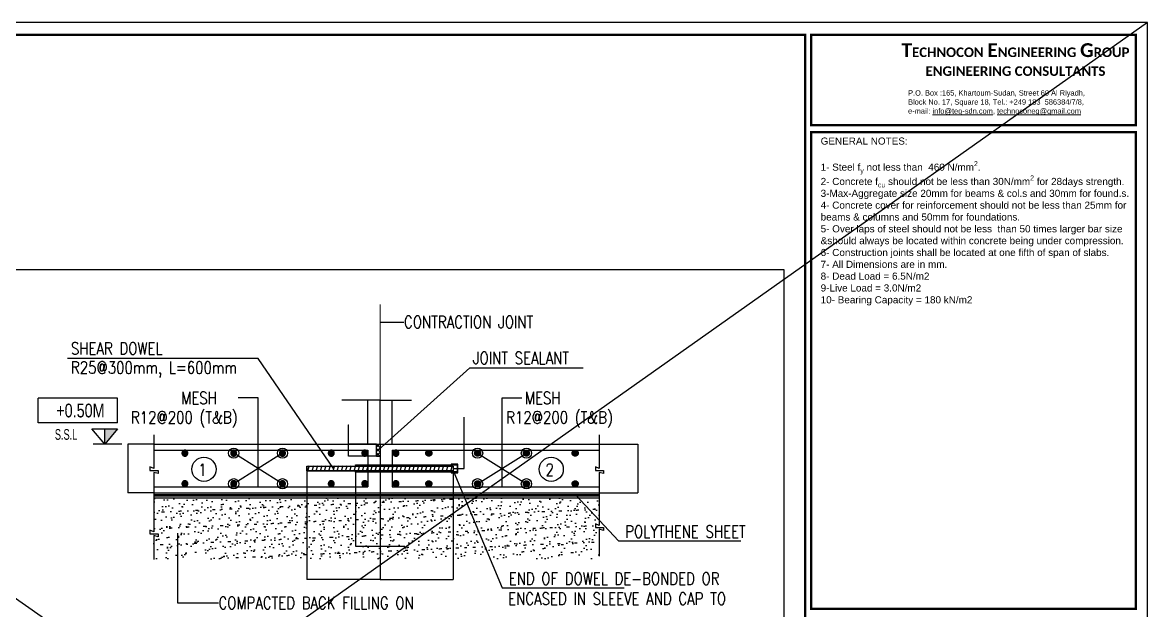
# Model space of a CAD drawing. Header units: millimetres. Extents: x -388065 to 2372687422, y -192755 to 667797.
# Drawn here: x -248267 to -243655, y 400671 to 403081 of the extents above; entities that cross this region are included whole.
import ezdxf
from ezdxf.enums import TextEntityAlignment as Align
from ezdxf.xclip import XClip

# ---------------------------------------------------------------- set-up
doc = ezdxf.new("R2010")
doc.units = ezdxf.units.MM
doc.header["$XCLIPFRAME"] = 2
doc.linetypes.add('CENTER', pattern=[2, 1.25, -0.25, 0.25, -0.25])
doc.linetypes.add('Hidden', pattern=[7.14375, 4.7625, -2.38125])
for name, color, linetype, lineweight in [('0_Pen_No__1', 7, 'Continuous', 13), ('Drawing & Figure_Pen_No__1', 7, 'Continuous', 13), ('S-GRID', 1, 'Continuous', 9)]:
    doc.layers.add(name, color=color, linetype=linetype, lineweight=lineweight)
for name, color, linetype in [('S-36-TAGLVL', 23, 'Continuous'), ('S-DIM', 5, 'Continuous'), ('S-FRAME', 2, 'Continuous'), ('S-HATCH', 30, 'Continuous'), ('S-STEEL HATCH', 6, 'CENTER'), ('S-STEEL-1', 2, 'CENTER'), ('S-STL-LINK', 4, 'Continuous'), ('S-TEXT-1', 3, 'Continuous'), ('S-WATER PROOFING', 7, 'Continuous'), ('STR-COL', 7, 'Continuous')]:
    doc.layers.add(name, color=color, linetype=linetype)
doc.styles.add('GENERATED_STYLE_2', font='arial.ttf')
doc.styles.add('GENERATED_STYLE_3', font='')
doc.styles.add('Romans', font='romans.shx')
doc.styles.add('TEXTN', font='techl___.ttf', dxfattribs={"height": 0.2})
doc.styles.add('TEXTS', font='arial.ttf', dxfattribs={"width": 0.8})
doc.styles.get('GENERATED_STYLE_3').set_extended_font_data('Arial Arabic')
doc.dimstyles.new('S-DIM-25', dxfattribs={"dimtxt": 0.05, "dimasz": 0.0015, "dimexe": 0.025, "dimexo": 0.025, "dimgap": 0.035, "dimtad": 1, "dimdec": 0, "dimlfac": 1000, "dimzin": 0, "dimdsep": 46, "dimtxsty": 'Romans', "dimblk": 'ARCHTICK', "dimcen": 0.6, "dimdle": 0.025, "dimclrd": 256, "dimclre": 256, "dimclrt": 3, "dimadec": 0, "dimazin": 0, "dimtfac": 1, "dimtdec": 0, "dimtix": 1, "dimtmove": 0, "dimatfit": 3, "dimfxl": 0.15, "dimtolj": 1, "dimtzin": 0, "dimarcsym": 0})

# ---------------------------------------------------------------- blocks, each defined once
blk = doc.blocks.new('S-DONUT')
at = {"layer": 'S-STEEL HATCH'}
blk.add_hatch(color=256, dxfattribs=at).paths.add_polyline_path([(-0.0175, 0, 1), (0.0175, 0, 1)])
at = {"layer": 'S-STEEL-1'}
blk.add_circle((0, 0), 0.0175, dxfattribs=at)
blk = doc.blocks.new('_ARCHTICK')
at = {"color": 0, "linetype": 'ByBlock', "const_width": 0.4}
blk.add_lwpolyline([(-0.5, -0.5), (0.5, 0.5)], dxfattribs=at)
blk = doc.blocks.new('*D2309')
at = {"layer": 'Defpoints', "color": 0, "transparency": 16777216}
for p in [(-247729.2, 401352.8), (-247835, 401152.8), (-247729.2, 401152.8)]:
    blk.add_point(p, dxfattribs=at)
at = {"layer": 'S-DIM', "lineweight": -2, "transparency": 16777216}
for p, q in [((-247729.2, 401352.8), (-247835, 401352.8)), ((-247835, 401352.8), (-247835, 401152.8)), ((-247729.2, 401152.8), (-247835, 401152.8))]:
    blk.add_line(p, q, dxfattribs=at)
at = {"layer": 'S-DIM', "lineweight": -2, "transparency": 16777216, "xscale": 0.0015, "yscale": 0.0015, "zscale": 0.0015}
for p, rotation in [((-247835, 401352.8), 90), ((-247835, 401152.8), 270)]:
    blk.add_blockref('_ARCHTICK', p, dxfattribs=dict(at, rotation=rotation))
at = {"layer": 'S-DIM', "color": 3, "transparency": 16777216, "insert": (-247835, 401252.8), "char_height": 0.05, "attachment_point": 5, "rotation": 90, "style": 'Romans'}
blk.add_mtext('\\A1;200000', dxfattribs=at)
blk = doc.blocks.new('*D2310')
at = {"layer": 'Defpoints', "color": 0, "transparency": 16777216}
for p in [(-246851.5, 401533), (-246851.5, 401352.8), (-246801.5, 401352.8)]:
    blk.add_point(p, dxfattribs=at)
at = {"layer": 'S-DIM', "lineweight": -2, "transparency": 16777216}
for p, q in [((-246851.5, 401533), (-246958.5, 401533)), ((-246851.5, 401352.8), (-246851.5, 401533)), ((-246801.5, 401533), (-246851.5, 401533)), ((-246801.5, 401352.8), (-246801.5, 401533))]:
    blk.add_line(p, q, dxfattribs=at)
at = {"layer": 'S-DIM', "lineweight": -2, "transparency": 16777216, "xscale": 0.0015, "yscale": 0.0015, "zscale": 0.0015, "rotation": 180}
blk.add_blockref('_ARCHTICK', (-246851.5, 401533), dxfattribs=at)
at = {"layer": 'S-DIM', "lineweight": -2, "transparency": 16777216, "xscale": 0.0015, "yscale": 0.0015, "zscale": 0.0015}
blk.add_blockref('_ARCHTICK', (-246801.5, 401533), dxfattribs=at)
at = {"layer": 'S-DIM', "color": 3, "transparency": 16777216, "insert": (-246958.3, 401533), "char_height": 0.05, "attachment_point": 5, "style": 'Romans'}
blk.add_mtext('\\A1;50000', dxfattribs=at)
blk = doc.blocks.new('*D2311')
at = {"layer": 'Defpoints', "color": 0, "transparency": 16777216}
for p in [(-246751.5, 401533), (-246801.5, 401352.8), (-246751.5, 401352.8)]:
    blk.add_point(p, dxfattribs=at)
at = {"layer": 'S-DIM', "lineweight": -2, "transparency": 16777216}
for p, q in [((-246801.6, 401533), (-246751.5, 401533)), ((-246801.5, 401352.8), (-246801.5, 401533)), ((-246751.5, 401352.8), (-246751.5, 401533)), ((-246751.5, 401533), (-246672.9, 401533))]:
    blk.add_line(p, q, dxfattribs=at)
at = {"layer": 'S-DIM', "lineweight": -2, "transparency": 16777216, "xscale": 0.0015, "yscale": 0.0015, "zscale": 0.0015, "rotation": 180}
blk.add_blockref('_ARCHTICK', (-246801.5, 401533), dxfattribs=at)
at = {"layer": 'S-DIM', "lineweight": -2, "transparency": 16777216, "xscale": 0.0015, "yscale": 0.0015, "zscale": 0.0015}
blk.add_blockref('_ARCHTICK', (-246751.5, 401533), dxfattribs=at)
at = {"layer": 'S-DIM', "color": 3, "transparency": 16777216, "insert": (-246673.1, 401533), "char_height": 0.05, "attachment_point": 5, "style": 'Romans'}
blk.add_mtext('\\A1;50000', dxfattribs=at)
blk = doc.blocks.new('TAG-ELE-LVL')
at = {"layer": 'S-36-TAGLVL'}
for p, q in [((-0.208, 0.35), (-0.208, 0.75)), ((-0.208, 0.75), (1.092, 0.75)), ((1.092, 0.35), (1.092, 0.75)), ((-0.208, 0.35), (1.092, 0.35)), ((0.001, 0), (0.001, 0.25))]:
    blk.add_line(p, q, dxfattribs=at)
blk.add_lwpolyline([(0.001, 0), (0.211, 0.25), (-0.208, 0.25)], close=True, dxfattribs=at)
at = {"layer": 'S-36-TAGLVL', "color": 251}
blk.add_solid([(-0.208, 0.25), (0.001, 0), (0.001, 0.25)], dxfattribs=at)
at = {"layer": 'S-36-TAGLVL', "color": 50, "style": 'TEXTS', "width": 0.75}
blk.add_attdef('FLOOR-NAME', text='', height=0.25, dxfattribs=at).set_placement((-0.208, 0.8), align=Align.BOTTOM_LEFT)
blk.add_attdef('LVL', text='', height=0.225, dxfattribs=at).set_placement((0.442, 0.55), align=Align.MIDDLE_CENTER)
at = {"layer": 'S-36-TAGLVL', "color": 50, "style": 'TEXTN', "width": 0.75}
blk.add_attdef('-', (0.363, 0.07), '', height=0.175, dxfattribs=at)
blk = doc.blocks.new('*D2312')
at = {"layer": 'Defpoints', "color": 0, "transparency": 16777216}
for p in [(-245902.9, 401352.8), (-245902.9, 401152.8), (-245744.2, 401152.8)]:
    blk.add_point(p, dxfattribs=at)
at = {"layer": 'S-DIM', "lineweight": -2, "transparency": 16777216}
for p, q in [((-245902.8, 401352.8), (-245744.2, 401352.8)), ((-245744.2, 401352.8), (-245744.2, 401152.8)), ((-245902.8, 401152.8), (-245744.2, 401152.8))]:
    blk.add_line(p, q, dxfattribs=at)
at = {"layer": 'S-DIM', "lineweight": -2, "transparency": 16777216, "xscale": 0.0015, "yscale": 0.0015, "zscale": 0.0015}
for p, rotation in [((-245744.2, 401352.8), 90), ((-245744.2, 401152.8), 270)]:
    blk.add_blockref('_ARCHTICK', p, dxfattribs=dict(at, rotation=rotation))
at = {"layer": 'S-DIM', "color": 3, "transparency": 16777216, "insert": (-245744.3, 401252.8), "char_height": 0.05, "attachment_point": 5, "rotation": 90, "style": 'Romans'}
blk.add_mtext('\\A1;200000', dxfattribs=at)
blk = doc.blocks.new('*D2289')
at = {"layer": 'Defpoints', "color": 0, "transparency": 16777216}
for p in [(-247101.5, 401242.8), (-246801.5, 401152.8), (-247101.5, 400797.3)]:
    blk.add_point(p, dxfattribs=at)
at = {"layer": 'S-DIM', "lineweight": -2, "transparency": 16777216}
for p, q in [((-247101.5, 401242.8), (-247101.5, 400797.3)), ((-246801.5, 401152.8), (-246801.5, 400797.3)), ((-246801.5, 400797.3), (-247101.6, 400797.3))]:
    blk.add_line(p, q, dxfattribs=at)
at = {"layer": 'S-DIM', "lineweight": -2, "transparency": 16777216, "xscale": 0.0015, "yscale": 0.0015, "zscale": 0.0015, "rotation": 180}
blk.add_blockref('_ARCHTICK', (-247101.5, 400797.3), dxfattribs=at)
at = {"layer": 'S-DIM', "lineweight": -2, "transparency": 16777216, "xscale": 0.0015, "yscale": 0.0015, "zscale": 0.0015}
blk.add_blockref('_ARCHTICK', (-246801.5, 400797.3), dxfattribs=at)
at = {"layer": 'S-DIM', "color": 3, "transparency": 16777216, "insert": (-246951.5, 400797.4), "char_height": 0.05, "attachment_point": 5, "style": 'Romans'}
blk.add_mtext('\\A1;300000', dxfattribs=at)
blk = doc.blocks.new('*D2290')
at = {"layer": 'Defpoints', "color": 0, "transparency": 16777216}
for p in [(-246501.5, 401242.8), (-246801.5, 401152.8), (-246501.5, 400797.3)]:
    blk.add_point(p, dxfattribs=at)
at = {"layer": 'S-DIM', "lineweight": -2, "transparency": 16777216}
for p, q in [((-246501.5, 401242.8), (-246501.5, 400797.3)), ((-246801.5, 401152.8), (-246801.5, 400797.3)), ((-246801.6, 400797.3), (-246501.5, 400797.3))]:
    blk.add_line(p, q, dxfattribs=at)
at = {"layer": 'S-DIM', "lineweight": -2, "transparency": 16777216, "xscale": 0.0015, "yscale": 0.0015, "zscale": 0.0015, "rotation": 180}
blk.add_blockref('_ARCHTICK', (-246801.5, 400797.3), dxfattribs=at)
at = {"layer": 'S-DIM', "lineweight": -2, "transparency": 16777216, "xscale": 0.0015, "yscale": 0.0015, "zscale": 0.0015}
blk.add_blockref('_ARCHTICK', (-246501.5, 400797.3), dxfattribs=at)
at = {"layer": 'S-DIM', "color": 3, "transparency": 16777216, "insert": (-246651.5, 400797.4), "char_height": 0.05, "attachment_point": 5, "style": 'Romans'}
blk.add_mtext('\\A1;300000', dxfattribs=at)
blk = doc.blocks.new('*D2291')
at = {"layer": 'Defpoints', "color": 0, "transparency": 16777216}
for p in [(-246501.5, 401352.8), (-246457.1, 401352.8), (-246501.5, 401252.8)]:
    blk.add_point(p, dxfattribs=at)
at = {"layer": 'S-DIM', "lineweight": -2, "transparency": 16777216}
for p, q in [((-246457.1, 401352.8), (-246457.1, 401462.7)), ((-246501.5, 401352.8), (-246457.1, 401352.8)), ((-246457.1, 401252.8), (-246457.1, 401352.8)), ((-246501.5, 401252.8), (-246457.1, 401252.8))]:
    blk.add_line(p, q, dxfattribs=at)
at = {"layer": 'S-DIM', "lineweight": -2, "transparency": 16777216, "xscale": 0.0015, "yscale": 0.0015, "zscale": 0.0015}
for p, rotation in [((-246457.1, 401352.8), 90), ((-246457.1, 401252.8), 270)]:
    blk.add_blockref('_ARCHTICK', p, dxfattribs=dict(at, rotation=rotation))
at = {"layer": 'S-DIM', "color": 3, "transparency": 16777216, "insert": (-246457.2, 401462.6), "char_height": 0.05, "attachment_point": 5, "rotation": 90, "style": 'Romans'}
blk.add_mtext('\\A1;100000', dxfattribs=at)
blk = doc.blocks.new('*D2292')
at = {"layer": 'Defpoints', "color": 0, "transparency": 16777216}
for p in [(-246901.5, 401237.8), (-246801.5, 401152.8), (-246901.5, 400934.1)]:
    blk.add_point(p, dxfattribs=at)
at = {"layer": 'S-DIM', "lineweight": -2, "transparency": 16777216}
for p, q in [((-246901.5, 401237.8), (-246901.5, 400934)), ((-246801.5, 401152.8), (-246801.5, 400934)), ((-246901.5, 400934.1), (-246801.5, 400934.1)), ((-246801.5, 400934.1), (-246700.3, 400934.1))]:
    blk.add_line(p, q, dxfattribs=at)
at = {"layer": 'S-DIM', "lineweight": -2, "transparency": 16777216, "xscale": 0.0015, "yscale": 0.0015, "zscale": 0.0015, "rotation": 180}
blk.add_blockref('_ARCHTICK', (-246901.5, 400934.1), dxfattribs=at)
at = {"layer": 'S-DIM', "lineweight": -2, "transparency": 16777216, "xscale": 0.0015, "yscale": 0.0015, "zscale": 0.0015}
blk.add_blockref('_ARCHTICK', (-246801.5, 400934.1), dxfattribs=at)
at = {"layer": 'S-DIM', "color": 3, "transparency": 16777216, "insert": (-246700.5, 400934.1), "char_height": 0.05, "attachment_point": 5, "style": 'Romans'}
blk.add_mtext('\\A1;100000', dxfattribs=at)
blk = doc.blocks.new('*D2293')
at = {"layer": 'Defpoints', "color": 0, "transparency": 16777216}
for p in [(-246931.4, 401352.8), (-246816.5, 401352.8), (-246816.5, 401302.8)]:
    blk.add_point(p, dxfattribs=at)
at = {"layer": 'S-DIM', "lineweight": -2, "transparency": 16777216}
for p, q in [((-246931.4, 401352.8), (-246931.4, 401431.4)), ((-246816.6, 401352.8), (-246931.4, 401352.8)), ((-246931.4, 401302.8), (-246931.4, 401352.8)), ((-246816.6, 401302.8), (-246931.4, 401302.8))]:
    blk.add_line(p, q, dxfattribs=at)
at = {"layer": 'S-DIM', "lineweight": -2, "transparency": 16777216, "xscale": 0.0015, "yscale": 0.0015, "zscale": 0.0015}
for p, rotation in [((-246931.4, 401352.8), 90), ((-246931.4, 401302.8), 270)]:
    blk.add_blockref('_ARCHTICK', p, dxfattribs=dict(at, rotation=rotation))
at = {"layer": 'S-DIM', "color": 3, "transparency": 16777216, "insert": (-246931.5, 401431.3), "char_height": 0.05, "attachment_point": 5, "rotation": 90, "style": 'Romans'}
blk.add_mtext('\\A1;50000', dxfattribs=at)
blk = doc.blocks.new('Drawing_1_2')
blk.add_lwpolyline([(4, 4), (416, 4), (416, 293), (4, 293)], close=True)
at = {"const_width": 0.5}
for points in [[(6.44, 6.62), (343.64, 6.62), (343.64, 290.38), (6.44, 290.38)], [(344.89, 290.38), (413.56, 290.38), (413.56, 271.28), (344.89, 271.28)], [(413.56, 269.79), (344.89, 269.79), (344.89, 169.08), (413.56, 169.08)]]:
    blk.add_lwpolyline(points, close=True, dxfattribs=at)
at = {"layer": 'Drawing & Figure_Pen_No__1', "linetype": 'Continuous'}
for p, q in [((343.64, 290.38), (6.44, 290.38)), ((343.64, 6.62), (343.64, 290.38)), ((343.64, 280.18), (343.64, 28.45))]:
    blk.add_line(p, q, dxfattribs=at)
at = {"layer": '0_Pen_No__1', "linetype": 'Continuous', "insert": (388.09, 288.62), "char_height": 2.25, "attachment_point": 2, "style": 'GENERATED_STYLE_2'}
blk.add_mtext('\\pxqc;{\\fCalibri|b1|i0|c0|p34;\\H1.3x;T\\H0.69231x;ECHNOCON\\H1.1111x; \\H1.3x;E\\H0.69231x;NGINEERING\\H1.1111x; \\H1.3x;G\\H0.69231x;ROUP\\H1.1111x;\\P\\H0.9x;ENGINEERING CONSULTANTS}', dxfattribs=at)
at = {"layer": '0_Pen_No__1', "linetype": 'Continuous', "insert": (387.63, 278.68), "char_height": 1.125, "width": 44.4901, "attachment_point": 2, "line_spacing_factor": 1.018644, "style": 'GENERATED_STYLE_2'}
blk.add_mtext('\\pxqj;P.O. Box :165, Khartoum-Sudan, Street 60 Al Riyadh,\\PBlock No. 17, Square 18, Tel.: +249 183  586384/7/8,\\Pe-mail: {\\L\\C152;\\c12673797;info@teg-sdn.com}, {\\L\\C152;\\c12673797;technoconeg@gmail.com}', dxfattribs=at)
at = {"layer": '0_Pen_No__1', "linetype": 'Continuous', "insert": (346.9, 268.69), "char_height": 1.5, "width": 65.663, "attachment_point": 1, "style": 'GENERATED_STYLE_3'}
blk.add_mtext('\\A1;GENERAL NOTES:\\P\\P1- Steel f{\\H0.7x;\\S^ y;} not less than  460 N/mm{\\H0.7x;\\S2^ ;}.\\P2- Concrete f{\\H0.7x;\\S^ cu;} should not be less than 30N/mm{\\H0.7x;\\S2^ ;} for 28days strength.\\P3-Max-Aggregate size 20mm for beams & col.s and 30mm for found.s. \\P4- Concrete cover for reinforcement should not be less than 25mm for beams & columns and 50mm for foundations. \\P5- Over laps of steel should not be less  than 50 times larger bar size &should always be located within concrete being under compression.\\P6- Construction joints shall be located at one fifth of span of slabs.\\P7- All Dimensions are in mm.\\P8- Dead Load = 6.5N/m2\\P9-Live Load = 3.0N/m2\\P10- Bearing Capacity = 180 kN/m2\\P ', dxfattribs=at)
at = {"layer": '0_Pen_No__1', "linetype": 'Continuous', "style": 'GENERATED_STYLE_2'}
for tag, p in [('DRAWING_TITLE_1', (345.86, 77.63)), ('DRAWING_TITLE_2', (345.91, 72.73)), ('IDN-01', (379.14, 40.49))]:
    blk.add_attdef(tag, p, '', height=2.5, dxfattribs=at)

msp = doc.modelspace()

# ---------------------------------------------------------------- hatches: boundary and pattern name
at = {"layer": 'S-DIM'}
h = msp.add_hatch(color=9, dxfattribs=at)
h.dxf.hatch_style = 1
h.paths.add_polyline_path([(-246901.5332, 401267.7996), (-246487.7372, 401267.7996), (-246487.7372, 401265.7996), (-246901.5332, 401265.7996)])
h = msp.add_hatch(color=9, dxfattribs=at)
h.dxf.hatch_style = 1
h.paths.add_polyline_path([(-246509.3645, 401234.7996), (-246482.8257, 401234.7996), (-246482.8257, 401270.7996), (-246509.3645, 401270.7996), (-246509.3645, 401268.7996), (-246484.8257, 401268.7996), (-246484.8257, 401236.7996), (-246509.3645, 401236.7996)])
h = msp.add_hatch(color=9, dxfattribs=at)
h.dxf.hatch_style = 1
h.paths.add_polyline_path([(-246901.5332, 401239.7996), (-246487.7372, 401239.7996), (-246487.7372, 401237.7996), (-246901.5332, 401237.7996)])
at = {"layer": 'S-HATCH', "linetype": 'Continuous'}
h = msp.add_hatch(dxfattribs=at)
h.set_pattern_fill('ANSI37', color=256, scale=100, style=0)
h.set_pattern_definition([(135, (-236495.608, 388344.165), (8.838835, 8.838835), []), (45, (-236495.608, 388344.165), (8.838835, -8.838835), [])])
h.paths.add_polyline_path([(-246816.5332, 401302.7996), (-246801.5332, 401302.7996), (-246801.5332, 401352.7996), (-246816.5332, 401352.7996)])
at = {"layer": 'S-HATCH'}
h = msp.add_hatch(dxfattribs=at)
h.set_pattern_fill('AR-SAND', color=256, scale=25, angle=45, style=0)
h.set_pattern_definition([(82.5, (-256273.9, 388122.78), (-35.17533, 32.94818), [0, -38, 0, -42.5, 0, -40.625]), (52.5, (-256273.9, 388122.78), (-18.60344, 81.1745), [0, -20.5, 0, -34.25, 0, -13.125]), (12.5, (-256295.64, 388101.035), (54.95073, 55.15081), [0, -12.5, 0, -45, 0, -58.75]), (2.5, (-256295.64, 388101.035), (37.62605, 68.65657), [0, -6.25, 0, -29.5, 0, -33.75])])
h.paths.add_polyline_path([(-247729.2159, 401132.7996), (-247729.2159, 400882.7996), (-245902.8658, 400882.7996), (-245902.8658, 401132.7996)])

# ---------------------------------------------------------------- linework, layer by layer
at = {"layer": 'S-DIM'}
for p, q in [((-247859.9654, 401352.7996, 0), (-247977.078, 401352.7996, 0)), ((-247201.5332, 401190.0496, 0), (-247401.5332, 401315.5496, 0)), ((-247201.5332, 401315.5496, 0), (-247401.5332, 401190.0496, 0)), ((-246401.5332, 401190.0496, 0), (-246201.5332, 401315.5496, 0)), ((-246401.5332, 401315.5496, 0), (-246201.5332, 401190.0496, 0))]:
    msp.add_line(p, q, dxfattribs=at)
at = {"layer": 'S-DIM', "elevation": 0}
msp.add_lwpolyline([(-248331.793, 402067.9904), (-245146.1553, 402067.9904), (-245146.1553, 400293.8804), (-248331.793, 400293.8804)], close=True, dxfattribs=at)
for points in [[(-247729.2159, 401390.4582), (-247729.2159, 401252.3069), (-247744.6817, 401259.273), (-247744.6817, 401244.2416), (-247711.1355, 401244.2416), (-247711.1355, 401231.8944), (-247729.2159, 401236.4119), (-247729.2159, 400993.2573), (-247744.6817, 401000.2234), (-247744.6817, 400985.192), (-247711.1355, 400985.192), (-247711.1355, 400972.8448), (-247729.2159, 400977.3623), (-247729.2159, 400880.0809)], [(-245902.8658, 401390.4582), (-245902.8658, 401252.3069), (-245918.3316, 401259.273), (-245918.3316, 401244.2416), (-245884.7855, 401244.2416), (-245884.7855, 401231.8944), (-245902.8658, 401236.4119), (-245902.8658, 401019.4525), (-245918.3316, 401026.4185), (-245918.3316, 401011.3872), (-245884.7855, 401011.3872), (-245884.7855, 400999.04), (-245902.8658, 401003.5574), (-245902.8658, 400893.1785)]]:
    msp.add_lwpolyline(points, dxfattribs=at)
at = {"layer": 'S-DIM', "color": 0}
for centre in [(-247523.385, 401249.3335, 0), (-246099.7016, 401249.3335, 0)]:
    msp.add_circle(centre, 49.5061, dxfattribs=at)
at = {"layer": 'S-DIM', "linetype": 'Continuous'}
for centre in [(-247401.5332, 401315.5496, 0), (-247201.5332, 401315.5496, 0), (-246401.5332, 401315.5496, 0), (-246201.5332, 401315.5496, 0), (-247401.5332, 401190.0496, 0), (-247201.5332, 401190.0496, 0), (-246401.5332, 401190.0496, 0), (-246201.5332, 401190.0496, 0)]:
    msp.add_circle(centre, 20.955, dxfattribs=at)
at = {"layer": 'S-FRAME'}
for p, q in [((-247729.2159, 401352.7996, 0), (-245902.8658, 401352.7996, 0)), ((-246816.5332, 401302.7996, 0), (-246816.5332, 401352.7996, 0)), ((-246801.5332, 401352.7996, 0), (-246801.5332, 401152.7996, 0)), ((-246816.5332, 401302.7996, 0), (-246801.5332, 401302.7996, 0)), ((-247729.2159, 401152.7996, 0), (-245902.8658, 401152.7996, 0))]:
    msp.add_line(p, q, dxfattribs=at)
at = {"layer": 'S-FRAME', "linetype": 'Continuous'}
msp.add_line((-247729.2159, 401132.7996, 0), (-245902.8658, 401132.7996, 0), dxfattribs=at)
at = {"layer": 'S-GRID', "ltscale": 0.1}
msp.add_line((-246801.5332, 401352.7996, 0), (-246801.5332, 401924.3072, 0), dxfattribs=at)
at = {"layer": 'S-STL-LINK'}
for p, q in [((-247729.2159, 401327.7996, 0), (-246851.5332, 401327.7996, 0)), ((-246851.5332, 401327.7996, 0), (-246851.5332, 401177.7996, 0)), ((-246751.5332, 401327.7996, 0), (-245902.8658, 401327.7996, 0)), ((-246751.5332, 401327.7996, 0), (-246751.5332, 401177.7996, 0)), ((-247101.5332, 401262.7996, 0), (-247101.5332, 401242.7996, 0)), ((-247092.0006, 401263.7996, 0), (-247098.9397, 401241.7996, 0)), ((-247074.7735, 401263.7996, 0), (-247081.7126, 401241.7996, 0)), ((-247057.5464, 401263.7996, 0), (-247064.4855, 401241.7996, 0)), ((-247040.3192, 401263.7996, 0), (-247047.2583, 401241.7996, 0)), ((-247023.0921, 401263.7996, 0), (-247030.0312, 401241.7996, 0)), ((-247005.8649, 401263.7996, 0), (-247012.804, 401241.7996, 0)), ((-246988.6378, 401263.7996, 0), (-246995.5769, 401241.7996, 0)), ((-246971.4107, 401263.7996, 0), (-246978.3497, 401241.7996, 0)), ((-246954.1835, 401263.7996, 0), (-246961.1226, 401241.7996, 0)), ((-246936.9564, 401263.7996, 0), (-246943.8955, 401241.7996, 0)), ((-246919.7292, 401263.7996, 0), (-246926.6683, 401241.7996, 0)), ((-246902.5021, 401263.7996, 0), (-246909.4412, 401241.7996, 0)), ((-246885.275, 401263.7996, 0), (-246892.214, 401241.7996, 0)), ((-246868.0478, 401263.7996, 0), (-246874.9869, 401241.7996, 0)), ((-246850.8207, 401263.7996, 0), (-246857.7598, 401241.7996, 0)), ((-246833.5935, 401263.7996, 0), (-246840.5326, 401241.7996, 0)), ((-246816.3664, 401263.7996, 0), (-246823.3055, 401241.7996, 0)), ((-246799.1393, 401263.7996, 0), (-246806.0783, 401241.7996, 0)), ((-246781.9121, 401263.7996, 0), (-246788.8512, 401241.7996, 0)), ((-246764.685, 401263.7996, 0), (-246771.6241, 401241.7996, 0)), ((-246747.4578, 401263.7996, 0), (-246754.3969, 401241.7996, 0)), ((-246730.2307, 401263.7996, 0), (-246737.1698, 401241.7996, 0)), ((-246713.0036, 401263.7996, 0), (-246719.9426, 401241.7996, 0)), ((-246695.7764, 401263.7996, 0), (-246702.7155, 401241.7996, 0)), ((-246678.5493, 401263.7996, 0), (-246685.4884, 401241.7996, 0)), ((-246661.3221, 401263.7996, 0), (-246668.2612, 401241.7996, 0)), ((-246644.095, 401263.7996, 0), (-246651.0341, 401241.7996, 0)), ((-246626.8679, 401263.7996, 0), (-246633.8069, 401241.7996, 0)), ((-246609.6407, 401263.7996, 0), (-246616.5798, 401241.7996, 0)), ((-246592.4136, 401263.7996, 0), (-246599.3527, 401241.7996, 0)), ((-246575.1864, 401263.7996, 0), (-246582.1255, 401241.7996, 0)), ((-246557.9593, 401263.7996, 0), (-246564.8984, 401241.7996, 0)), ((-246540.7321, 401263.7996, 0), (-246547.6712, 401241.7996, 0)), ((-246523.505, 401263.7996, 0), (-246530.4441, 401241.7996, 0)), ((-246506.2779, 401263.7996, 0), (-246513.2169, 401241.7996, 0)), ((-246501.5332, 401262.7996, 0), (-246501.5332, 401242.7996, 0)), ((-247729.2159, 401177.7996, 0), (-246851.5332, 401177.7996, 0)), ((-246751.5332, 401177.7996, 0), (-245902.8658, 401177.7996, 0))]:
    msp.add_line(p, q, dxfattribs=at)
at = {"layer": 'S-STL-LINK', "elevation": 0}
for points in [[(-247101.5332, 401262.7996), (-246501.5332, 401262.7996)], [(-246901.5332, 401267.7996), (-246487.7372, 401267.7996), (-246487.7372, 401265.7996), (-246901.5332, 401265.7996), (-246901.5332, 401267.7996)], [(-246509.3645, 401234.7996), (-246482.8257, 401234.7996), (-246482.8257, 401270.7996), (-246509.3645, 401270.7996), (-246509.3645, 401268.7996), (-246484.8257, 401268.7996), (-246484.8257, 401236.7996), (-246509.3645, 401236.7996), (-246509.3645, 401234.7996)], [(-247101.5332, 401242.7996), (-246501.5332, 401242.7996)], [(-246901.5332, 401239.7996), (-246487.7372, 401239.7996), (-246487.7372, 401237.7996), (-246901.5332, 401237.7996), (-246901.5332, 401239.7996)]]:
    msp.add_lwpolyline(points, dxfattribs=at)
msp.add_lwpolyline([(-247101.5332, 401262.6892), (-246501.5332, 401262.6892), (-246501.5332, 401242.7996), (-247101.5332, 401242.7996)], close=True, dxfattribs=at)
at = {"layer": 'S-WATER PROOFING', "linetype": 'Hidden', "ltscale": 0.2, "const_width": 10, "elevation": 0}
msp.add_lwpolyline([(-247729.2159, 401142.7996), (-245902.8658, 401142.7996)], dxfattribs=at)
at = {"layer": 'STR-COL', "ltscale": 0.1}
for p, q in [((-243655.2466, 403080.6137), (-251572.5113, 397485.7879)), ((-251597.1928, 403029.8763), (-243655.2466, 397476.5038))]:
    msp.add_line(p, q, dxfattribs=at)

# ---------------------------------------------------------------- block references
ref = msp.add_blockref('Drawing_1_2', (-251722.0623, 397398.9382), dxfattribs=dict(xscale=19.39138384503129, yscale=19.39138384503129, zscale=19.39138384503129))
XClip(ref).set_block_clipping_path([(0, 0), (424.214070782, 297)])
at = {"layer": 'S-36-TAGLVL', "extrusion": (0, 0, -1)}
ref = msp.add_blockref('TAG-ELE-LVL', (247929.8769, 401352.7996, 0), dxfattribs=dict(at, xscale=250.0000000582077, yscale=250.0000000582077, zscale=-250.0000000582077))
ref.add_attrib('-', 'S.S.L', (-248134.6367, 401370.2932, 0), dxfattribs={"color": 3, "height": 43.75, "style": 'TEXTN', "width": 0.75})
ref.add_attrib('LVL', '+0.50M', dxfattribs={"color": 3, "height": 56.25, "style": 'TEXTS', "width": 0.75}).set_placement((-248029.816, 401490.2996, 0), align=Align.MIDDLE_CENTER)
at = {"layer": 'S-STEEL HATCH', "yscale": 700.0000001426088}
for p, xscale, zscale in [((-247601.5332, 401315.5496, 0), -700.0000001426088, 700.0000000000001), ((-247401.5332, 401315.5496, 0), -700.0000001426088, 700.0000000000001), ((-247201.5332, 401315.5496, 0), -700.0000001426088, 700.0000000000001), ((-247001.5332, 401315.5496, 0), -700.0000001426088, 700.0000000000001), ((-246864.1473, 401315.5496, 0), -700.0000001426088, 700.0000000000001), ((-246736.2625, 401315.5496, 0), -700.0000001426088, 700.0000000000001), ((-246601.5332, 401315.5496, 0), 700.0000001426088, 700.0000001426088), ((-246401.5332, 401315.5496, 0), 700.0000001426088, 700.0000001426088), ((-246201.5332, 401315.5496, 0), 700.0000001426088, 700.0000001426088), ((-246001.5332, 401315.5496, 0), 700.0000001426088, 700.0000001426088), ((-247601.5332, 401190.0496, 0), -700.0000001426088, 700.0000000000001), ((-247401.5332, 401190.0496, 0), -700.0000001426088, 700.0000000000001), ((-247201.5332, 401190.0496, 0), -700.0000001426088, 700.0000000000001), ((-247001.5332, 401190.0496, 0), -700.0000001426088, 700.0000000000001), ((-246864.1473, 401190.0496, 0), -700.0000001426088, 700.0000000000001), ((-246736.2625, 401190.0496, 0), -700.0000001426088, 700.0000000000001), ((-246601.5332, 401190.0496, 0), 700.0000001426088, 700.0000001426088), ((-246401.5332, 401190.0496, 0), 700.0000001426088, 700.0000001426088), ((-246201.5332, 401190.0496, 0), 700.0000001426088, 700.0000001426088), ((-246001.5332, 401190.0496, 0), 700.0000001426088, 700.0000001426088)]:
    msp.add_blockref('S-DONUT', p, dxfattribs=dict(at, xscale=xscale, zscale=zscale))

# ---------------------------------------------------------------- texts
at = {"layer": 'S-TEXT-1', "ltscale": 600, "style": 'Romans', "width": 0.8}
for s, p in [('CONTRACTION JOINT', (-246703.3366, 401852.7349, 0)), ('SHEAR DOWEL', (-248068.6384, 401744.5832, 0)), ('JOINT SEALANT', (-246421.1414, 401705.2842, 0)), ('R25@300mm, L=600mm', (-248068.6384, 401666.4927, 0)), ('MESH', (-247616.2183, 401541.8609, 0)), ('MESH', (-246207.3481, 401541.8609, 0)), ('R12@200 (T&B)', (-247822.7078, 401461.8609, 0)), ('R12@200 (T&B)', (-246284.3496, 401461.8609, 0)), ('POLYTHENE SHEET', (-245796.315, 400994.0038, 0)), ('END OF DOWEL DE-BONDED OR', (-246273.9177, 400801.3776, 0)), ('ENCASED IN SLEEVE AND CAP TO', (-246276.3468, 400718.8525, 0)), ('COMPACTED BACK FILLING ON', (-247463.9549, 400701.7213, 0))]:
    msp.add_text(s, height=50, dxfattribs=at).set_placement(p, align=Align.MIDDLE_LEFT)
at = {"layer": 'S-TEXT-1', "color": 0, "ltscale": 600, "style": 'Romans', "width": 0.8}
for s, p in [('1', (-247546.7168, 401247.2235, 0)), ('2', (-246123.0334, 401247.2235, 0))]:
    msp.add_text(s, height=50, dxfattribs=at).set_placement(p, align=Align.MIDDLE_LEFT)

# ---------------------------------------------------------------- dimensions: what is measured, and where the dimension line sits
at = {"layer": 'S-DIM'}
for base, p1, p2, picture, middle in [((-246851.5332, 401532.9817, 0), (-246801.5332, 401352.7996, 0), (-246851.5332, 401352.7996, 0), '*D2310', (-246958.3046, 401532.9817, 0)), ((-247101.5332, 400797.2957, 0), (-246801.5332, 401152.7996, 0), (-247101.5332, 401242.7996, 0), '*D2289', (-246951.5332, 400797.2957, 0)), ((-246901.5332, 400934.0703, 0), (-246801.5332, 401152.7996, 0), (-246901.5332, 401237.7996, 0), '*D2292', (-246700.4567, 400934.0703, 0))]:
    dim = msp.add_linear_dim(base=base, p1=p1, p2=p2, dimstyle='S-DIM-25', dxfattribs=at)
    dim.commit()
    dim.dimension.update_dxf_attribs({"geometry": picture, "text_midpoint": middle, "dimtype": 160})
for base, p1, p2, angle, picture, middle in [((-246751.5332, 401532.9817, 0), (-246801.5332, 401352.7996, 0), (-246751.5332, 401352.7996, 0), 180, '*D2311', (-246673.057, 401532.9817, 0)), ((-246457.1106, 401352.7996, 0), (-246501.5332, 401252.7996, 0), (-246501.5332, 401352.7996, 0), 90, '*D2291', (-246457.1106, 401462.5543, 0)), ((-246931.4145, 401352.7996, 0), (-246816.5332, 401302.7996, 0), (-246816.5332, 401352.7996, 0), 90, '*D2293', (-246931.4145, 401431.2758, 0)), ((-246501.5332, 400797.2957, 0), (-246801.5332, 401152.7996, 0), (-246501.5332, 401242.7996, 0), 180, '*D2290', (-246651.5332, 400797.2957, 0))]:
    dim = msp.add_linear_dim(base=base, p1=p1, p2=p2, angle=angle, dimstyle='S-DIM-25', dxfattribs=at)
    dim.commit()
    dim.dimension.update_dxf_attribs({"geometry": picture, "text_midpoint": middle, "dimtype": 160})
for base, p1, p2, picture, middle in [((-247834.9654, 401152.7996, 0), (-247729.2159, 401352.7996, 0), (-247729.2159, 401152.7996, 0), '*D2309', (-247835.0254, 401252.7996, 0)), ((-245744.2107, 401152.7996, 0), (-245902.8658, 401352.7996, 0), (-245902.8658, 401152.7996, 0), '*D2312', (-245744.2707, 401252.7996, 0))]:
    dim = msp.add_linear_dim(base=base, p1=p1, p2=p2, angle=90, dimstyle='S-DIM-25', dxfattribs=at)
    dim.commit()
    dim.dimension.update_dxf_attribs({"geometry": picture, "text_midpoint": middle})

# ---------------------------------------------------------------- leaders
for points in [[(-246801.5332, 401852.7349, 0), (-246703.3366, 401852.7349, 0)], [(-247631.7991, 400988.0885, 0), (-247631.7991, 400701.7213, 0), (-247463.9549, 400701.7213, 0)]]:
    msp.add_leader(points, dimstyle='S-DIM-25', override={"dimgap": 0.035, "dimtad": 0}, dxfattribs=at)
for points in [[(-246992.1073, 401252.7996, 0), (-247301.5332, 401703.6229, 0), (-248082.5656, 401703.6229, 0)], [(-246809.5037, 401327.7846, 0), (-246433.24, 401665.7773, 0), (-245968.4491, 401665.7773, 0)], [(-247301.5332, 401252.7996, 0), (-247301.5332, 401541.8609, 0), (-247382.8387, 401541.8609, 0)], [(-247301.5332, 401327.7996, 0), (-247301.5332, 401541.8609, 0), (-247382.8387, 401541.8609, 0)], [(-247301.5332, 401177.7996, 0), (-247301.5332, 401541.8609, 0), (-247382.8387, 401541.8609, 0)], [(-246301.5332, 401252.7996, 0), (-246301.5332, 401541.8609, 0), (-246220.2277, 401541.8609, 0)], [(-246301.5332, 401327.7996, 0), (-246301.5332, 401541.8609, 0), (-246220.2277, 401541.8609, 0)], [(-246301.5332, 401177.7996, 0), (-246301.5332, 401541.8609, 0), (-246220.2277, 401541.8609, 0)], [(-246499.3252, 401237.7996, 0), (-246301.5332, 400763.3576, 0), (-245800.5986, 400763.3576, 0)], [(-245999.3662, 401142.7996, 0), (-245823.9306, 400955.9838, 0), (-245322.996, 400955.9838, 0)]]:
    msp.add_leader(points, dimstyle='S-DIM-25', dxfattribs=at)

doc.saveas('drawing.dxf')
